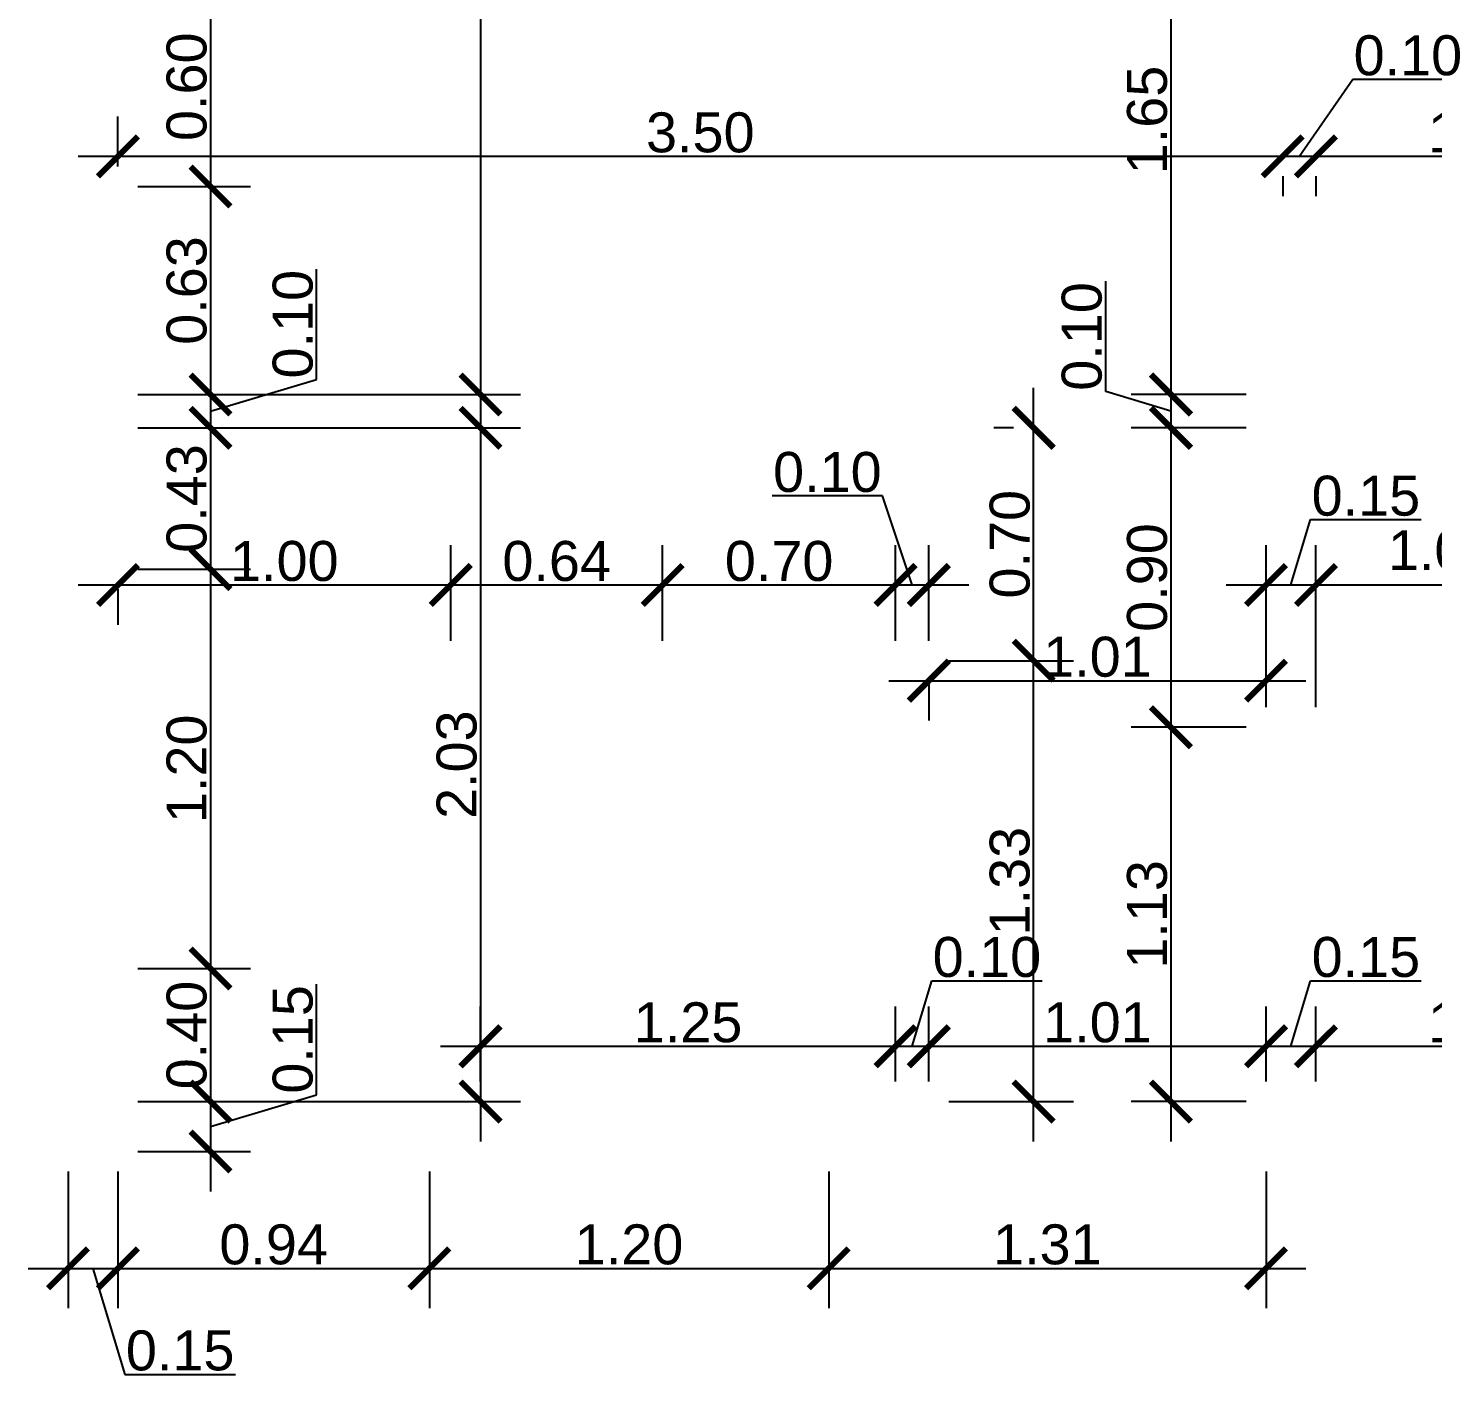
# Model space of a CAD drawing. Header units: inches. Extents: x 2 to 188, y -54 to 24.
# Drawn here: x 144.825 to 149.047, y -0.327 to 3.727 of the extents above; entities that cross this region are included whole.
import ezdxf

# ---------------------------------------------------------------- set-up
doc = ezdxf.new("R2010")
doc.units = ezdxf.units.IN
doc.header["$MEASUREMENT"] = 0
doc.header["$PDMODE"] = 34
doc.styles.get("Standard").update_dxf_attribs({"font": 'arial.ttf'})
doc.dimstyles.new('A100', dxfattribs={"dimscale": 0, "dimtxt": 0.12, "dimasz": 0.12, "dimexe": 0.12, "dimexo": 0.06, "dimgap": 0.01, "dimtad": 1, "dimzin": 0, "dimdsep": 46, "dimtxsty": 'Standard', "dimblk": 'ARCHTICK', "dimcen": 0.09, "dimdle": 0.12, "dimclrd": 1, "dimclre": 1, "dimclrt": 3, "dimadec": 0, "dimazin": 0, "dimtfac": 1, "dimtofl": 0, "dimtmove": 1, "dimatfit": 3, "dimfxl": 1, "dimtolj": 1, "dimtzin": 0, "dimarcsym": 0})

# ---------------------------------------------------------------- blocks, each defined once
blk = doc.blocks.new('_ArchTick')
at = {"color": 0, "linetype": 'ByBlock', "const_width": 0.15}
blk.add_lwpolyline([(-0.5, -0.5), (0.5, 0.5)], dxfattribs=at)
blk = doc.blocks.new('*D232')
at = {"color": 1, "lineweight": -2, "transparency": 16777216}
for p, q in [((145.3733, 3.9706), (145.3733, 3.1306)), ((145.1551, 3.8506), (145.4933, 3.8506)), ((145.1551, 3.2506), (145.4933, 3.2506))]:
    blk.add_line(p, q, dxfattribs=at)
at = {"layer": 'DEFPOINTS', "color": 0, "transparency": 16777216}
for p in [(145.0951, 3.8506), (145.0951, 3.2506), (145.3733, 3.2506)]:
    blk.add_point(p, dxfattribs=at)
at = {"color": 1, "lineweight": -2, "transparency": 16777216, "xscale": 0.12, "yscale": 0.12, "zscale": 0.12}
for p, rotation in [((145.3733, 3.8506), 90), ((145.3733, 3.2506), 270)]:
    blk.add_blockref('_ArchTick', p, dxfattribs=dict(at, rotation=rotation))
at = {"color": 3, "transparency": 16777216, "insert": (145.302, 3.5506), "char_height": 0.12, "attachment_point": 5, "rotation": 90}
blk.add_mtext('\\A1;0.60', dxfattribs=at)
blk = doc.blocks.new('*D233')
at = {"color": 1, "lineweight": -2, "transparency": 16777216}
for p, q in [((145.3733, 3.3706), (145.3733, 2.5056)), ((145.1551, 3.2506), (145.4933, 3.2506)), ((145.1551, 2.6256), (145.4933, 2.6256))]:
    blk.add_line(p, q, dxfattribs=at)
at = {"layer": 'DEFPOINTS', "color": 0, "transparency": 16777216}
for p in [(145.0951, 3.2506), (145.0951, 2.6256), (145.3733, 2.6256)]:
    blk.add_point(p, dxfattribs=at)
at = {"color": 1, "lineweight": -2, "transparency": 16777216, "xscale": 0.12, "yscale": 0.12, "zscale": 0.12}
for p, rotation in [((145.3733, 3.2506), 90), ((145.3733, 2.6256), 270)]:
    blk.add_blockref('_ArchTick', p, dxfattribs=dict(at, rotation=rotation))
at = {"color": 3, "transparency": 16777216, "insert": (145.302, 2.9381), "char_height": 0.12, "attachment_point": 5, "rotation": 90}
blk.add_mtext('\\A1;0.63', dxfattribs=at)
blk = doc.blocks.new('*D234')
at = {"color": 1, "lineweight": -2, "transparency": 16777216}
for p, q in [((145.6921, 2.6712), (145.6921, 3.0025)), ((145.3733, 2.7456), (145.3733, 2.4056)), ((145.3733, 2.5756), (145.6921, 2.6712)), ((145.1551, 2.6256), (145.4933, 2.6256)), ((145.1551, 2.5256), (145.4933, 2.5256))]:
    blk.add_line(p, q, dxfattribs=at)
at = {"layer": 'DEFPOINTS', "color": 0, "transparency": 16777216}
for p in [(145.0951, 2.6256), (145.0951, 2.5256), (145.3733, 2.5256)]:
    blk.add_point(p, dxfattribs=at)
at = {"color": 1, "lineweight": -2, "transparency": 16777216, "xscale": 0.12, "yscale": 0.12, "zscale": 0.12}
for p, rotation in [((145.3733, 2.6256), 90), ((145.3733, 2.5256), 270)]:
    blk.add_blockref('_ArchTick', p, dxfattribs=dict(at, rotation=rotation))
at = {"color": 3, "transparency": 16777216, "insert": (145.6209, 2.8369), "char_height": 0.12, "attachment_point": 5, "rotation": 90}
blk.add_mtext('\\A1;0.10', dxfattribs=at)
blk = doc.blocks.new('*D235')
at = {"color": 1, "lineweight": -2, "transparency": 16777216}
for p, q in [((145.3733, 2.6456), (145.3733, 1.9806)), ((145.1551, 2.5256), (145.4933, 2.5256)), ((145.1551, 2.1006), (145.4933, 2.1006))]:
    blk.add_line(p, q, dxfattribs=at)
at = {"layer": 'DEFPOINTS', "color": 0, "transparency": 16777216}
for p in [(145.0951, 2.5256), (145.0951, 2.1006), (145.3733, 2.1006)]:
    blk.add_point(p, dxfattribs=at)
at = {"color": 1, "lineweight": -2, "transparency": 16777216, "xscale": 0.12, "yscale": 0.12, "zscale": 0.12}
for p, rotation in [((145.3733, 2.5256), 90), ((145.3733, 2.1006), 270)]:
    blk.add_blockref('_ArchTick', p, dxfattribs=dict(at, rotation=rotation))
at = {"color": 3, "transparency": 16777216, "insert": (145.302, 2.3131), "char_height": 0.12, "attachment_point": 5, "rotation": 90}
blk.add_mtext('\\A1;0.43', dxfattribs=at)
blk = doc.blocks.new('*D236')
at = {"color": 1, "lineweight": -2, "transparency": 16777216}
for p, q in [((145.3733, 2.2206), (145.3733, 0.7806)), ((145.1551, 2.1006), (145.4933, 2.1006)), ((145.1551, 0.9006), (145.4933, 0.9006))]:
    blk.add_line(p, q, dxfattribs=at)
at = {"layer": 'DEFPOINTS', "color": 0, "transparency": 16777216}
for p in [(145.0951, 2.1006), (145.0951, 0.9006), (145.3733, 0.9006)]:
    blk.add_point(p, dxfattribs=at)
at = {"color": 1, "lineweight": -2, "transparency": 16777216, "xscale": 0.12, "yscale": 0.12, "zscale": 0.12}
for p, rotation in [((145.3733, 2.1006), 90), ((145.3733, 0.9006), 270)]:
    blk.add_blockref('_ArchTick', p, dxfattribs=dict(at, rotation=rotation))
at = {"color": 3, "transparency": 16777216, "insert": (145.302, 1.5006), "char_height": 0.12, "attachment_point": 5, "rotation": 90}
blk.add_mtext('\\A1;1.20', dxfattribs=at)
blk = doc.blocks.new('*D237')
at = {"color": 1, "lineweight": -2, "transparency": 16777216}
for p, q in [((145.3733, 1.0206), (145.3733, 0.3806)), ((145.1551, 0.9006), (145.4933, 0.9006)), ((145.1551, 0.5006), (145.4933, 0.5006))]:
    blk.add_line(p, q, dxfattribs=at)
at = {"layer": 'DEFPOINTS', "color": 0, "transparency": 16777216}
for p in [(145.0951, 0.9006), (145.0951, 0.5006), (145.3733, 0.5006)]:
    blk.add_point(p, dxfattribs=at)
at = {"color": 1, "lineweight": -2, "transparency": 16777216, "xscale": 0.12, "yscale": 0.12, "zscale": 0.12}
for p, rotation in [((145.3733, 0.9006), 90), ((145.3733, 0.5006), 270)]:
    blk.add_blockref('_ArchTick', p, dxfattribs=dict(at, rotation=rotation))
at = {"color": 3, "transparency": 16777216, "insert": (145.302, 0.7006), "char_height": 0.12, "attachment_point": 5, "rotation": 90}
blk.add_mtext('\\A1;0.40', dxfattribs=at)
blk = doc.blocks.new('*D238')
at = {"color": 1, "lineweight": -2, "transparency": 16777216}
for p, q in [((145.6921, 0.5212), (145.6921, 0.8538)), ((145.3733, 0.6206), (145.3733, 0.2306)), ((145.3733, 0.4256), (145.6921, 0.5212)), ((145.1551, 0.5006), (145.4933, 0.5006)), ((145.1551, 0.3506), (145.4933, 0.3506))]:
    blk.add_line(p, q, dxfattribs=at)
at = {"layer": 'DEFPOINTS', "color": 0, "transparency": 16777216}
for p in [(145.0951, 0.5006), (145.0951, 0.3506), (145.3733, 0.3506)]:
    blk.add_point(p, dxfattribs=at)
at = {"color": 1, "lineweight": -2, "transparency": 16777216, "xscale": 0.12, "yscale": 0.12, "zscale": 0.12}
for p, rotation in [((145.3733, 0.5006), 90), ((145.3733, 0.3506), 270)]:
    blk.add_blockref('_ArchTick', p, dxfattribs=dict(at, rotation=rotation))
at = {"color": 3, "transparency": 16777216, "insert": (145.6209, 0.6875), "char_height": 0.12, "attachment_point": 5, "rotation": 90}
blk.add_mtext('\\A1;0.15', dxfattribs=at)
blk = doc.blocks.new('*D243')
at = {"color": 1, "lineweight": -2, "transparency": 16777216}
for p, q in [((146.1847, 5.3956), (146.1847, 2.5056)), ((145.1551, 5.2756), (146.3047, 5.2756)), ((145.1551, 2.6256), (146.3047, 2.6256))]:
    blk.add_line(p, q, dxfattribs=at)
at = {"layer": 'DEFPOINTS', "color": 0, "transparency": 16777216}
for p in [(145.0951, 5.2756), (145.0951, 2.6256), (146.1847, 2.6256)]:
    blk.add_point(p, dxfattribs=at)
at = {"color": 1, "lineweight": -2, "transparency": 16777216, "xscale": 0.12, "yscale": 0.12, "zscale": 0.12}
for p, rotation in [((146.1847, 5.2756), 90), ((146.1847, 2.6256), 270)]:
    blk.add_blockref('_ArchTick', p, dxfattribs=dict(at, rotation=rotation))
at = {"color": 3, "transparency": 16777216, "insert": (146.1134, 3.9506), "char_height": 0.12, "attachment_point": 5, "rotation": 90}
blk.add_mtext('\\A1;2.65', dxfattribs=at)
blk = doc.blocks.new('*D245')
at = {"color": 1, "lineweight": -2, "transparency": 16777216}
for p, q in [((146.1847, 2.6456), (146.1847, 0.3806)), ((145.1551, 2.5256), (146.3047, 2.5256)), ((145.1551, 0.5006), (146.3047, 0.5006))]:
    blk.add_line(p, q, dxfattribs=at)
at = {"layer": 'DEFPOINTS', "color": 0, "transparency": 16777216}
for p in [(145.0951, 2.5256), (145.0951, 0.5006), (146.1847, 0.5006)]:
    blk.add_point(p, dxfattribs=at)
at = {"color": 1, "lineweight": -2, "transparency": 16777216, "xscale": 0.12, "yscale": 0.12, "zscale": 0.12}
for p, rotation in [((146.1847, 2.5256), 90), ((146.1847, 0.5006), 270)]:
    blk.add_blockref('_ArchTick', p, dxfattribs=dict(at, rotation=rotation))
at = {"color": 3, "transparency": 16777216, "insert": (146.1134, 1.5131), "char_height": 0.12, "attachment_point": 5, "rotation": 90}
blk.add_mtext('\\A1;2.03', dxfattribs=at)
blk = doc.blocks.new('*D255')
at = {"color": 1, "lineweight": -2, "transparency": 16777216}
for p, q in [((148.2594, 4.3956), (148.2594, 2.5056)), ((148.5351, 4.2756), (148.1394, 4.2756)), ((148.4851, 2.6256), (148.1394, 2.6256))]:
    blk.add_line(p, q, dxfattribs=at)
at = {"layer": 'DEFPOINTS', "color": 0, "transparency": 16777216}
for p in [(148.5951, 4.2756), (148.2594, 2.6256), (148.5451, 2.6256)]:
    blk.add_point(p, dxfattribs=at)
at = {"color": 1, "lineweight": -2, "transparency": 16777216, "xscale": 0.12, "yscale": 0.12, "zscale": 0.12}
for p, rotation in [((148.2594, 4.2756), 90), ((148.2594, 2.6256), 270)]:
    blk.add_blockref('_ArchTick', p, dxfattribs=dict(at, rotation=rotation))
at = {"color": 3, "transparency": 16777216, "insert": (148.1882, 3.4506), "char_height": 0.12, "attachment_point": 5, "rotation": 90}
blk.add_mtext('\\A1;1.65', dxfattribs=at)
blk = doc.blocks.new('*D256')
at = {"color": 1, "lineweight": -2, "transparency": 16777216}
for p, q in [((148.0632, 2.6345), (148.0632, 2.9658)), ((148.2594, 2.7456), (148.2594, 2.4056)), ((148.2594, 2.5756), (148.0632, 2.6345)), ((148.4851, 2.6256), (148.1394, 2.6256)), ((148.4851, 2.5256), (148.1394, 2.5256))]:
    blk.add_line(p, q, dxfattribs=at)
at = {"layer": 'DEFPOINTS', "color": 0, "transparency": 16777216}
for p in [(148.5451, 2.6256), (148.2594, 2.5256), (148.5451, 2.5256)]:
    blk.add_point(p, dxfattribs=at)
at = {"color": 1, "lineweight": -2, "transparency": 16777216, "xscale": 0.12, "yscale": 0.12, "zscale": 0.12}
for p, rotation in [((148.2594, 2.6256), 90), ((148.2594, 2.5256), 270)]:
    blk.add_blockref('_ArchTick', p, dxfattribs=dict(at, rotation=rotation))
at = {"color": 3, "transparency": 16777216, "insert": (147.9919, 2.8001), "char_height": 0.12, "attachment_point": 5, "rotation": 90}
blk.add_mtext('\\A1;0.10', dxfattribs=at)
blk = doc.blocks.new('*D257')
at = {"color": 1, "lineweight": -2, "transparency": 16777216}
for p, q in [((148.2594, 2.6456), (148.2594, 1.5056)), ((148.4851, 2.5256), (148.1394, 2.5256)), ((148.4851, 1.6256), (148.1394, 1.6256))]:
    blk.add_line(p, q, dxfattribs=at)
at = {"layer": 'DEFPOINTS', "color": 0, "transparency": 16777216}
for p in [(148.5451, 2.5256), (148.2594, 1.6256), (148.5451, 1.6256)]:
    blk.add_point(p, dxfattribs=at)
at = {"color": 1, "lineweight": -2, "transparency": 16777216, "xscale": 0.12, "yscale": 0.12, "zscale": 0.12}
for p, rotation in [((148.2594, 2.5256), 90), ((148.2594, 1.6256), 270)]:
    blk.add_blockref('_ArchTick', p, dxfattribs=dict(at, rotation=rotation))
at = {"color": 3, "transparency": 16777216, "insert": (148.1882, 2.0756), "char_height": 0.12, "attachment_point": 5, "rotation": 90}
blk.add_mtext('\\A1;0.90', dxfattribs=at)
blk = doc.blocks.new('*D258')
at = {"color": 1, "lineweight": -2, "transparency": 16777216}
for p, q in [((148.2594, 1.7456), (148.2594, 0.3806)), ((148.4851, 1.6256), (148.1394, 1.6256)), ((148.4851, 0.5006), (148.1394, 0.5006))]:
    blk.add_line(p, q, dxfattribs=at)
at = {"layer": 'DEFPOINTS', "color": 0, "transparency": 16777216}
for p in [(148.5451, 1.6256), (148.2594, 0.5006), (148.5451, 0.5006)]:
    blk.add_point(p, dxfattribs=at)
at = {"color": 1, "lineweight": -2, "transparency": 16777216, "xscale": 0.12, "yscale": 0.12, "zscale": 0.12}
for p, rotation in [((148.2594, 1.6256), 90), ((148.2594, 0.5006), 270)]:
    blk.add_blockref('_ArchTick', p, dxfattribs=dict(at, rotation=rotation))
at = {"color": 3, "transparency": 16777216, "insert": (148.1881, 1.0631), "char_height": 0.12, "attachment_point": 5, "rotation": 90}
blk.add_mtext('\\A1;1.13', dxfattribs=at)
blk = doc.blocks.new('*D259')
at = {"color": 1, "lineweight": -2, "transparency": 16777216}
for p, q in [((147.8467, 0.3806), (147.8467, 1.9456)), ((147.5919, 1.8256), (147.9667, 1.8256)), ((147.5919, 0.5006), (147.9667, 0.5006))]:
    blk.add_line(p, q, dxfattribs=at)
at = {"layer": 'DEFPOINTS', "color": 0, "transparency": 16777216}
for p in [(147.5319, 1.8256), (147.8467, 1.8256), (147.5319, 0.5006)]:
    blk.add_point(p, dxfattribs=at)
at = {"color": 1, "lineweight": -2, "transparency": 16777216, "xscale": 0.12, "yscale": 0.12, "zscale": 0.12}
for p, rotation in [((147.8467, 1.8256), 90), ((147.8467, 0.5006), 270)]:
    blk.add_blockref('_ArchTick', p, dxfattribs=dict(at, rotation=rotation))
at = {"color": 3, "transparency": 16777216, "insert": (147.7754, 1.1631), "char_height": 0.12, "attachment_point": 5, "rotation": 90}
blk.add_mtext('\\A1;1.33', dxfattribs=at)
blk = doc.blocks.new('*D261')
at = {"color": 1, "lineweight": -2, "transparency": 16777216}
for p, q in [((147.8467, 1.7056), (147.8467, 2.6456)), ((147.7867, 2.5256), (147.7267, 2.5256)), ((147.5919, 1.8256), (147.9667, 1.8256))]:
    blk.add_line(p, q, dxfattribs=at)
at = {"layer": 'DEFPOINTS', "color": 0, "transparency": 16777216}
for p in [(147.8467, 2.5256), (147.8467, 2.5256), (147.5319, 1.8256)]:
    blk.add_point(p, dxfattribs=at)
at = {"color": 1, "lineweight": -2, "transparency": 16777216, "xscale": 0.12, "yscale": 0.12, "zscale": 0.12}
for p, rotation in [((147.8467, 2.5256), 90), ((147.8467, 1.8256), 270)]:
    blk.add_blockref('_ArchTick', p, dxfattribs=dict(at, rotation=rotation))
at = {"color": 3, "transparency": 16777216, "insert": (147.7755, 2.1756), "char_height": 0.12, "attachment_point": 5, "rotation": 90}
blk.add_mtext('\\A1;0.70', dxfattribs=at)
blk = doc.blocks.new('*D378')
at = {"color": 1, "lineweight": -2, "transparency": 16777216}
for p, q in [((149.6951, 2.7106), (149.6951, 3.4613)), ((149.8151, 3.3413), (148.5751, 3.3413)), ((148.6951, 3.2813), (148.6951, 3.2213))]:
    blk.add_line(p, q, dxfattribs=at)
at = {"layer": 'DEFPOINTS', "color": 0, "transparency": 16777216}
for p in [(148.6951, 3.3413), (148.6951, 3.3413), (149.6951, 2.6506)]:
    blk.add_point(p, dxfattribs=at)
at = {"color": 1, "lineweight": -2, "transparency": 16777216, "xscale": 0.12, "yscale": 0.12, "zscale": 0.12, "rotation": 180}
blk.add_blockref('_ArchTick', (148.6951, 3.3413), dxfattribs=at)
at = {"color": 1, "lineweight": -2, "transparency": 16777216, "xscale": 0.12, "yscale": 0.12, "zscale": 0.12}
blk.add_blockref('_ArchTick', (149.6951, 3.3413), dxfattribs=at)
at = {"color": 3, "transparency": 16777216, "insert": (149.1951, 3.4126), "char_height": 0.12, "attachment_point": 5}
blk.add_mtext('\\A1;1.00', dxfattribs=at)
blk = doc.blocks.new('*D379')
at = {"color": 1, "lineweight": -2, "transparency": 16777216}
for p, q in [((148.6451, 3.3413), (148.8058, 3.573)), ((148.8058, 3.573), (149.137, 3.573)), ((148.8151, 3.3413), (148.4751, 3.3413)), ((148.5951, 3.2813), (148.5951, 3.2213)), ((148.6951, 3.2813), (148.6951, 3.2213))]:
    blk.add_line(p, q, dxfattribs=at)
at = {"layer": 'DEFPOINTS', "color": 0, "transparency": 16777216}
for p in [(148.5951, 3.3413), (148.5951, 3.3413), (148.6951, 3.3413)]:
    blk.add_point(p, dxfattribs=at)
at = {"color": 1, "lineweight": -2, "transparency": 16777216, "xscale": 0.12, "yscale": 0.12, "zscale": 0.12, "rotation": 180}
blk.add_blockref('_ArchTick', (148.5951, 3.3413), dxfattribs=at)
at = {"color": 1, "lineweight": -2, "transparency": 16777216, "xscale": 0.12, "yscale": 0.12, "zscale": 0.12}
blk.add_blockref('_ArchTick', (148.6951, 3.3413), dxfattribs=at)
at = {"color": 3, "transparency": 16777216, "insert": (148.9714, 3.6443), "char_height": 0.12, "attachment_point": 5}
blk.add_mtext('\\A1;0.10', dxfattribs=at)
blk = doc.blocks.new('*D380')
at = {"color": 1, "lineweight": -2, "transparency": 16777216}
for p, q in [((145.0951, 3.3106), (145.0951, 3.4613)), ((148.7151, 3.3413), (144.9751, 3.3413)), ((148.5951, 3.2813), (148.5951, 3.2213))]:
    blk.add_line(p, q, dxfattribs=at)
at = {"layer": 'DEFPOINTS', "color": 0, "transparency": 16777216}
for p in [(145.0951, 3.3413), (148.5951, 3.3413), (145.0951, 3.2506)]:
    blk.add_point(p, dxfattribs=at)
at = {"color": 1, "lineweight": -2, "transparency": 16777216, "xscale": 0.12, "yscale": 0.12, "zscale": 0.12, "rotation": 180}
blk.add_blockref('_ArchTick', (145.0951, 3.3413), dxfattribs=at)
at = {"color": 1, "lineweight": -2, "transparency": 16777216, "xscale": 0.12, "yscale": 0.12, "zscale": 0.12}
blk.add_blockref('_ArchTick', (148.5951, 3.3413), dxfattribs=at)
at = {"color": 3, "transparency": 16777216, "insert": (146.8451, 3.4126), "char_height": 0.12, "attachment_point": 5}
blk.add_mtext('\\A1;3.50', dxfattribs=at)
blk = doc.blocks.new('*D381')
at = {"color": 1, "lineweight": -2, "transparency": 16777216}
for p, q in [((146.0951, 1.8856), (146.0951, 2.1732)), ((144.9751, 2.0532), (146.2151, 2.0532)), ((145.0951, 2.0406), (145.0951, 1.9332))]:
    blk.add_line(p, q, dxfattribs=at)
at = {"layer": 'DEFPOINTS', "color": 0, "transparency": 16777216}
for p in [(145.0951, 2.1006), (146.0951, 2.0532), (146.0951, 1.8256)]:
    blk.add_point(p, dxfattribs=at)
at = {"color": 1, "lineweight": -2, "transparency": 16777216, "xscale": 0.12, "yscale": 0.12, "zscale": 0.12, "rotation": 180}
blk.add_blockref('_ArchTick', (145.0951, 2.0532), dxfattribs=at)
at = {"color": 1, "lineweight": -2, "transparency": 16777216, "xscale": 0.12, "yscale": 0.12, "zscale": 0.12}
blk.add_blockref('_ArchTick', (146.0951, 2.0532), dxfattribs=at)
at = {"color": 3, "transparency": 16777216, "insert": (145.5951, 2.1245), "char_height": 0.12, "attachment_point": 5}
blk.add_mtext('\\A1;1.00', dxfattribs=at)
blk = doc.blocks.new('*D382')
at = {"color": 1, "lineweight": -2, "transparency": 16777216}
for p, q in [((146.0951, 1.8856), (146.0951, 2.1732)), ((146.7319, 1.8856), (146.7319, 2.1732)), ((145.9751, 2.0532), (146.8519, 2.0532))]:
    blk.add_line(p, q, dxfattribs=at)
at = {"layer": 'DEFPOINTS', "color": 0, "transparency": 16777216}
for p in [(146.7319, 2.0532), (146.0951, 1.8256), (146.7319, 1.8256)]:
    blk.add_point(p, dxfattribs=at)
at = {"color": 1, "lineweight": -2, "transparency": 16777216, "xscale": 0.12, "yscale": 0.12, "zscale": 0.12, "rotation": 180}
blk.add_blockref('_ArchTick', (146.0951, 2.0532), dxfattribs=at)
at = {"color": 1, "lineweight": -2, "transparency": 16777216, "xscale": 0.12, "yscale": 0.12, "zscale": 0.12}
blk.add_blockref('_ArchTick', (146.7319, 2.0532), dxfattribs=at)
at = {"color": 3, "transparency": 16777216, "insert": (146.4135, 2.1245), "char_height": 0.12, "attachment_point": 5}
blk.add_mtext('\\A1;0.64', dxfattribs=at)
blk = doc.blocks.new('*D383')
at = {"color": 1, "lineweight": -2, "transparency": 16777216}
for p, q in [((146.7319, 1.8856), (146.7319, 2.1732)), ((147.4319, 1.8856), (147.4319, 2.1732)), ((146.6119, 2.0532), (147.5519, 2.0532))]:
    blk.add_line(p, q, dxfattribs=at)
at = {"layer": 'DEFPOINTS', "color": 0, "transparency": 16777216}
for p in [(147.4319, 2.0532), (146.7319, 1.8256), (147.4319, 1.8256)]:
    blk.add_point(p, dxfattribs=at)
at = {"color": 1, "lineweight": -2, "transparency": 16777216, "xscale": 0.12, "yscale": 0.12, "zscale": 0.12, "rotation": 180}
blk.add_blockref('_ArchTick', (146.7319, 2.0532), dxfattribs=at)
at = {"color": 1, "lineweight": -2, "transparency": 16777216, "xscale": 0.12, "yscale": 0.12, "zscale": 0.12}
blk.add_blockref('_ArchTick', (147.4319, 2.0532), dxfattribs=at)
at = {"color": 3, "transparency": 16777216, "insert": (147.0819, 2.1245), "char_height": 0.12, "attachment_point": 5}
blk.add_mtext('\\A1;0.70', dxfattribs=at)
blk = doc.blocks.new('*D384')
at = {"color": 1, "lineweight": -2, "transparency": 16777216}
for p, q in [((147.3926, 2.3207), (147.0613, 2.3207)), ((147.4819, 2.0532), (147.3926, 2.3207)), ((147.4319, 1.8856), (147.4319, 2.1732)), ((147.5319, 1.8856), (147.5319, 2.1732)), ((147.3119, 2.0532), (147.6519, 2.0532))]:
    blk.add_line(p, q, dxfattribs=at)
at = {"layer": 'DEFPOINTS', "color": 0, "transparency": 16777216}
for p in [(147.5319, 2.0532), (147.4319, 1.8256), (147.5319, 1.8256)]:
    blk.add_point(p, dxfattribs=at)
at = {"color": 1, "lineweight": -2, "transparency": 16777216, "xscale": 0.12, "yscale": 0.12, "zscale": 0.12, "rotation": 180}
blk.add_blockref('_ArchTick', (147.4319, 2.0532), dxfattribs=at)
at = {"color": 1, "lineweight": -2, "transparency": 16777216, "xscale": 0.12, "yscale": 0.12, "zscale": 0.12}
blk.add_blockref('_ArchTick', (147.5319, 2.0532), dxfattribs=at)
at = {"color": 3, "transparency": 16777216, "insert": (147.2269, 2.392), "char_height": 0.12, "attachment_point": 5}
blk.add_mtext('\\A1;0.10', dxfattribs=at)
blk = doc.blocks.new('*D385')
at = {"color": 1, "lineweight": -2, "transparency": 16777216}
for p, q in [((148.5451, 1.6856), (148.5451, 1.8855)), ((147.4119, 1.7655), (148.6651, 1.7655)), ((147.5319, 1.7656), (147.5319, 1.6455))]:
    blk.add_line(p, q, dxfattribs=at)
at = {"layer": 'DEFPOINTS', "color": 0, "transparency": 16777216}
for p in [(147.5319, 1.8256), (148.5451, 1.7655), (148.5451, 1.6256)]:
    blk.add_point(p, dxfattribs=at)
at = {"color": 1, "lineweight": -2, "transparency": 16777216, "xscale": 0.12, "yscale": 0.12, "zscale": 0.12, "rotation": 180}
blk.add_blockref('_ArchTick', (147.5319, 1.7655), dxfattribs=at)
at = {"color": 1, "lineweight": -2, "transparency": 16777216, "xscale": 0.12, "yscale": 0.12, "zscale": 0.12}
blk.add_blockref('_ArchTick', (148.5451, 1.7655), dxfattribs=at)
at = {"color": 3, "transparency": 16777216, "insert": (148.0385, 1.8368), "char_height": 0.12, "attachment_point": 5}
blk.add_mtext('\\A1;1.01', dxfattribs=at)
blk = doc.blocks.new('*D386')
at = {"color": 1, "lineweight": -2, "transparency": 16777216}
for p, q in [((148.6201, 2.0532), (148.679, 2.2495)), ((148.679, 2.2495), (149.0116, 2.2495)), ((148.5451, 1.6856), (148.5451, 2.1732)), ((148.6951, 1.6856), (148.6951, 2.1732)), ((148.4251, 2.0532), (148.8151, 2.0532))]:
    blk.add_line(p, q, dxfattribs=at)
at = {"layer": 'DEFPOINTS', "color": 0, "transparency": 16777216}
for p in [(148.6951, 2.0532), (148.5451, 1.6256), (148.6951, 1.6256)]:
    blk.add_point(p, dxfattribs=at)
at = {"color": 1, "lineweight": -2, "transparency": 16777216, "xscale": 0.12, "yscale": 0.12, "zscale": 0.12, "rotation": 180}
blk.add_blockref('_ArchTick', (148.5451, 2.0532), dxfattribs=at)
at = {"color": 1, "lineweight": -2, "transparency": 16777216, "xscale": 0.12, "yscale": 0.12, "zscale": 0.12}
blk.add_blockref('_ArchTick', (148.6951, 2.0532), dxfattribs=at)
at = {"color": 3, "transparency": 16777216, "insert": (148.8453, 2.3207), "char_height": 0.12, "attachment_point": 5}
blk.add_mtext('\\A1;0.15', dxfattribs=at)
blk = doc.blocks.new('*D387')
at = {"color": 1, "lineweight": -2, "transparency": 16777216}
for p, q in [((148.6951, 1.6856), (148.6951, 2.1732)), ((149.6951, 2.1132), (149.6951, 2.1732)), ((148.5751, 2.0532), (149.8151, 2.0532))]:
    blk.add_line(p, q, dxfattribs=at)
at = {"layer": 'DEFPOINTS', "color": 0, "transparency": 16777216}
for p in [(149.6951, 2.0532), (149.6951, 2.0532), (148.6951, 1.6256)]:
    blk.add_point(p, dxfattribs=at)
at = {"color": 1, "lineweight": -2, "transparency": 16777216, "xscale": 0.12, "yscale": 0.12, "zscale": 0.12, "rotation": 180}
blk.add_blockref('_ArchTick', (148.6951, 2.0532), dxfattribs=at)
at = {"color": 1, "lineweight": -2, "transparency": 16777216, "xscale": 0.12, "yscale": 0.12, "zscale": 0.12}
blk.add_blockref('_ArchTick', (149.6951, 2.0532), dxfattribs=at)
at = {"color": 3, "transparency": 16777216, "insert": (149.0745, 2.157), "char_height": 0.12, "attachment_point": 5}
blk.add_mtext('\\A1;1.00', dxfattribs=at)
blk = doc.blocks.new('*D395')
at = {"color": 1, "lineweight": -2, "transparency": 16777216}
for p, q in [((146.1847, 0.5606), (146.1847, 0.7868)), ((147.4319, 0.5606), (147.4319, 0.7868)), ((146.0647, 0.6668), (147.5519, 0.6668))]:
    blk.add_line(p, q, dxfattribs=at)
at = {"layer": 'DEFPOINTS', "color": 0, "transparency": 16777216}
for p in [(147.4319, 0.6668), (146.1847, 0.5006), (147.4319, 0.5006)]:
    blk.add_point(p, dxfattribs=at)
at = {"color": 1, "lineweight": -2, "transparency": 16777216, "xscale": 0.12, "yscale": 0.12, "zscale": 0.12, "rotation": 180}
blk.add_blockref('_ArchTick', (146.1847, 0.6668), dxfattribs=at)
at = {"color": 1, "lineweight": -2, "transparency": 16777216, "xscale": 0.12, "yscale": 0.12, "zscale": 0.12}
blk.add_blockref('_ArchTick', (147.4319, 0.6668), dxfattribs=at)
at = {"color": 3, "transparency": 16777216, "insert": (146.8083, 0.7381), "char_height": 0.12, "attachment_point": 5}
blk.add_mtext('\\A1;1.25', dxfattribs=at)
blk = doc.blocks.new('*D396')
at = {"color": 1, "lineweight": -2, "transparency": 16777216}
for p, q in [((147.4819, 0.6668), (147.5408, 0.8631)), ((147.5408, 0.8631), (147.872, 0.8631)), ((147.4319, 0.5606), (147.4319, 0.7868)), ((147.5319, 0.5606), (147.5319, 0.7868)), ((147.3119, 0.6668), (147.6519, 0.6668))]:
    blk.add_line(p, q, dxfattribs=at)
at = {"layer": 'DEFPOINTS', "color": 0, "transparency": 16777216}
for p in [(147.5319, 0.6668), (147.4319, 0.5006), (147.5319, 0.5006)]:
    blk.add_point(p, dxfattribs=at)
at = {"color": 1, "lineweight": -2, "transparency": 16777216, "xscale": 0.12, "yscale": 0.12, "zscale": 0.12, "rotation": 180}
blk.add_blockref('_ArchTick', (147.4319, 0.6668), dxfattribs=at)
at = {"color": 1, "lineweight": -2, "transparency": 16777216, "xscale": 0.12, "yscale": 0.12, "zscale": 0.12}
blk.add_blockref('_ArchTick', (147.5319, 0.6668), dxfattribs=at)
at = {"color": 3, "transparency": 16777216, "insert": (147.7064, 0.9344), "char_height": 0.12, "attachment_point": 5}
blk.add_mtext('\\A1;0.10', dxfattribs=at)
blk = doc.blocks.new('*D397')
at = {"color": 1, "lineweight": -2, "transparency": 16777216}
for p, q in [((147.5319, 0.5606), (147.5319, 0.7868)), ((148.5451, 0.5606), (148.5451, 0.7868)), ((147.4119, 0.6668), (148.6651, 0.6668))]:
    blk.add_line(p, q, dxfattribs=at)
at = {"layer": 'DEFPOINTS', "color": 0, "transparency": 16777216}
for p in [(148.5451, 0.6668), (147.5319, 0.5006), (148.5451, 0.5006)]:
    blk.add_point(p, dxfattribs=at)
at = {"color": 1, "lineweight": -2, "transparency": 16777216, "xscale": 0.12, "yscale": 0.12, "zscale": 0.12, "rotation": 180}
blk.add_blockref('_ArchTick', (147.5319, 0.6668), dxfattribs=at)
at = {"color": 1, "lineweight": -2, "transparency": 16777216, "xscale": 0.12, "yscale": 0.12, "zscale": 0.12}
blk.add_blockref('_ArchTick', (148.5451, 0.6668), dxfattribs=at)
at = {"color": 3, "transparency": 16777216, "insert": (148.0385, 0.7381), "char_height": 0.12, "attachment_point": 5}
blk.add_mtext('\\A1;1.01', dxfattribs=at)
blk = doc.blocks.new('*D398')
at = {"color": 1, "lineweight": -2, "transparency": 16777216}
for p, q in [((148.6201, 0.6668), (148.679, 0.8631)), ((148.679, 0.8631), (149.0116, 0.8631)), ((148.5451, 0.5606), (148.5451, 0.7868)), ((148.6951, 0.5606), (148.6951, 0.7868)), ((148.4251, 0.6668), (148.8151, 0.6668))]:
    blk.add_line(p, q, dxfattribs=at)
at = {"layer": 'DEFPOINTS', "color": 0, "transparency": 16777216}
for p in [(148.6951, 0.6668), (148.5451, 0.5006), (148.6951, 0.5006)]:
    blk.add_point(p, dxfattribs=at)
at = {"color": 1, "lineweight": -2, "transparency": 16777216, "xscale": 0.12, "yscale": 0.12, "zscale": 0.12, "rotation": 180}
blk.add_blockref('_ArchTick', (148.5451, 0.6668), dxfattribs=at)
at = {"color": 1, "lineweight": -2, "transparency": 16777216, "xscale": 0.12, "yscale": 0.12, "zscale": 0.12}
blk.add_blockref('_ArchTick', (148.6951, 0.6668), dxfattribs=at)
at = {"color": 3, "transparency": 16777216, "insert": (148.8453, 0.9344), "char_height": 0.12, "attachment_point": 5}
blk.add_mtext('\\A1;0.15', dxfattribs=at)
blk = doc.blocks.new('*D399')
at = {"color": 1, "lineweight": -2, "transparency": 16777216}
for p, q in [((149.6951, 1.4156), (149.6951, 0.5468)), ((148.6951, 0.5606), (148.6951, 0.7868)), ((148.5751, 0.6668), (149.8151, 0.6668))]:
    blk.add_line(p, q, dxfattribs=at)
at = {"layer": 'DEFPOINTS', "color": 0, "transparency": 16777216}
for p in [(149.6951, 1.4756), (149.6951, 0.6668), (148.6951, 0.5006)]:
    blk.add_point(p, dxfattribs=at)
at = {"color": 1, "lineweight": -2, "transparency": 16777216, "xscale": 0.12, "yscale": 0.12, "zscale": 0.12, "rotation": 180}
blk.add_blockref('_ArchTick', (148.6951, 0.6668), dxfattribs=at)
at = {"color": 1, "lineweight": -2, "transparency": 16777216, "xscale": 0.12, "yscale": 0.12, "zscale": 0.12}
blk.add_blockref('_ArchTick', (149.6951, 0.6668), dxfattribs=at)
at = {"color": 3, "transparency": 16777216, "insert": (149.1951, 0.7381), "char_height": 0.12, "attachment_point": 5}
blk.add_mtext('\\A1;1.00', dxfattribs=at)
blk = doc.blocks.new('*D402')
at = {"color": 1, "lineweight": -2, "transparency": 16777216}
for p, q in [((144.9451, 0.2906), (144.9451, -0.1206)), ((145.0951, 0.2906), (145.0951, -0.1206)), ((144.8251, -0.0006), (145.2151, -0.0006)), ((145.0201, -0.0006), (145.1158, -0.3194)), ((145.1158, -0.3194), (145.4484, -0.3194))]:
    blk.add_line(p, q, dxfattribs=at)
at = {"layer": 'DEFPOINTS', "color": 0, "transparency": 16777216}
for p in [(144.9451, 0.3506), (145.0951, 0.3506), (145.0951, -0.0006)]:
    blk.add_point(p, dxfattribs=at)
at = {"color": 1, "lineweight": -2, "transparency": 16777216, "xscale": 0.12, "yscale": 0.12, "zscale": 0.12, "rotation": 180}
blk.add_blockref('_ArchTick', (144.9451, -0.0006), dxfattribs=at)
at = {"color": 1, "lineweight": -2, "transparency": 16777216, "xscale": 0.12, "yscale": 0.12, "zscale": 0.12}
blk.add_blockref('_ArchTick', (145.0951, -0.0006), dxfattribs=at)
at = {"color": 3, "transparency": 16777216, "insert": (145.2821, -0.2481), "char_height": 0.12, "attachment_point": 5}
blk.add_mtext('\\A1;0.15', dxfattribs=at)
blk = doc.blocks.new('*D403')
at = {"color": 1, "lineweight": -2, "transparency": 16777216}
for p, q in [((145.0951, 0.2906), (145.0951, -0.1206)), ((146.0309, 0.2906), (146.0309, -0.1206)), ((144.9751, -0.0006), (146.1509, -0.0006))]:
    blk.add_line(p, q, dxfattribs=at)
at = {"layer": 'DEFPOINTS', "color": 0, "transparency": 16777216}
for p in [(145.0951, 0.3506), (146.0309, 0.3506), (146.0309, -0.0006)]:
    blk.add_point(p, dxfattribs=at)
at = {"color": 1, "lineweight": -2, "transparency": 16777216, "xscale": 0.12, "yscale": 0.12, "zscale": 0.12, "rotation": 180}
blk.add_blockref('_ArchTick', (145.0951, -0.0006), dxfattribs=at)
at = {"color": 1, "lineweight": -2, "transparency": 16777216, "xscale": 0.12, "yscale": 0.12, "zscale": 0.12}
blk.add_blockref('_ArchTick', (146.0309, -0.0006), dxfattribs=at)
at = {"color": 3, "transparency": 16777216, "insert": (145.563, 0.0707), "char_height": 0.12, "attachment_point": 5}
blk.add_mtext('\\A1;0.94', dxfattribs=at)
blk = doc.blocks.new('*D404')
at = {"color": 1, "lineweight": -2, "transparency": 16777216}
for p, q in [((146.0309, 0.2906), (146.0309, -0.1206)), ((147.2309, 0.2906), (147.2309, -0.1206)), ((145.9109, -0.0006), (147.3509, -0.0006))]:
    blk.add_line(p, q, dxfattribs=at)
at = {"layer": 'DEFPOINTS', "color": 0, "transparency": 16777216}
for p in [(146.0309, 0.3506), (147.2309, 0.3506), (147.2309, -0.0006)]:
    blk.add_point(p, dxfattribs=at)
at = {"color": 1, "lineweight": -2, "transparency": 16777216, "xscale": 0.12, "yscale": 0.12, "zscale": 0.12, "rotation": 180}
blk.add_blockref('_ArchTick', (146.0309, -0.0006), dxfattribs=at)
at = {"color": 1, "lineweight": -2, "transparency": 16777216, "xscale": 0.12, "yscale": 0.12, "zscale": 0.12}
blk.add_blockref('_ArchTick', (147.2309, -0.0006), dxfattribs=at)
at = {"color": 3, "transparency": 16777216, "insert": (146.6309, 0.0707), "char_height": 0.12, "attachment_point": 5}
blk.add_mtext('\\A1;1.20', dxfattribs=at)
blk = doc.blocks.new('*D405')
at = {"color": 1, "lineweight": -2, "transparency": 16777216}
for p, q in [((147.2309, 0.2906), (147.2309, -0.1206)), ((148.5451, 0.2906), (148.5451, -0.1206)), ((147.1109, -0.0006), (148.6651, -0.0006))]:
    blk.add_line(p, q, dxfattribs=at)
at = {"layer": 'DEFPOINTS', "color": 0, "transparency": 16777216}
for p in [(147.2309, 0.3506), (148.5451, 0.3506), (148.5451, -0.0006)]:
    blk.add_point(p, dxfattribs=at)
at = {"color": 1, "lineweight": -2, "transparency": 16777216, "xscale": 0.12, "yscale": 0.12, "zscale": 0.12, "rotation": 180}
blk.add_blockref('_ArchTick', (147.2309, -0.0006), dxfattribs=at)
at = {"color": 1, "lineweight": -2, "transparency": 16777216, "xscale": 0.12, "yscale": 0.12, "zscale": 0.12}
blk.add_blockref('_ArchTick', (148.5451, -0.0006), dxfattribs=at)
at = {"color": 3, "transparency": 16777216, "insert": (147.888, 0.0707), "char_height": 0.12, "attachment_point": 5}
blk.add_mtext('\\A1;1.31', dxfattribs=at)

msp = doc.modelspace()

# ---------------------------------------------------------------- dimensions: what is measured, and where the dimension line sits
for base, p1, p2, picture, middle in [((146.1847, 2.6256), (145.0951, 5.2756), (145.0951, 2.6256), '*D243', (146.1134, 3.9506)), ((148.2594, 2.6256), (148.5951, 4.2756), (148.5451, 2.6256), '*D255', (148.1882, 3.4506)), ((145.3733, 3.2506), (145.0951, 3.8506), (145.0951, 3.2506), '*D232', (145.302, 3.5506)), ((145.3733154996, 2.6255940805), (145.0951250896, 3.2505940805), (145.0951250896, 2.6255940805), '*D233', (145.3020058133, 2.9380940805)), ((145.3733, 2.5256), (145.0951, 2.6256), (145.0951, 2.5256), '*D234', (145.6209, 2.6812)), ((148.2594, 2.5256), (148.5451, 2.6256), (148.5451, 2.5256), '*D256', (147.9919, 2.6445)), ((145.3733154996, 2.1005940805), (145.0951250896, 2.5255940805), (145.0951250896, 2.1005940805), '*D235', (145.3020058133, 2.3130940805)), ((146.1846877753, 0.5005940805), (145.0951250896, 2.5255940805), (145.0951250896, 0.5005940805), '*D245', (146.1133780891, 1.5130940805)), ((147.8467, 2.5256), (147.5319, 1.8256), (147.8467, 2.5256), '*D261', (147.7755, 2.1756)), ((148.2594, 1.6256), (148.5451, 2.5256), (148.5451, 1.6256), '*D257', (148.1882, 2.0756)), ((145.3733, 0.9006), (145.0951, 2.1006), (145.0951, 0.9006), '*D236', (145.302, 1.5006)), ((147.846734179, 1.8255940805), (147.5318701413, 0.5005940805), (147.5318701413, 1.8255940805), '*D259', (147.7754244928, 1.1630940805)), ((148.2594371237, 0.5005940805), (148.5451250896, 1.6255940805), (148.5451250896, 0.5005940805), '*D258', (148.1881274374, 1.0630940805)), ((145.3733, 0.5006), (145.0951, 0.9006), (145.0951, 0.5006), '*D237', (145.302, 0.7006)), ((145.3733, 0.3506), (145.0951, 0.5006), (145.0951, 0.3506), '*D238', (145.6209, 0.5312))]:
    dim = msp.add_linear_dim(base=base, p1=p1, p2=p2, angle=90, dimstyle='A100', override={"dimscale": 1})
    dim.commit()
    dim.dimension.update_dxf_attribs({"geometry": picture, "text_midpoint": middle})
for base, p1, p2, picture, middle in [((148.5951, 3.3413), (148.6951, 3.3413), (148.5951, 3.3413), '*D379', (148.8158, 3.573)), ((147.5319, 2.0532), (147.4319, 1.8256), (147.5319, 1.8256), '*D384', (147.3826, 2.3207)), ((149.6951, 2.0532), (148.6951, 1.6256), (149.6951, 2.0532), '*D387', (149.0745, 2.0857))]:
    dim = msp.add_linear_dim(base=base, p1=p1, p2=p2, dimstyle='A100', override={"dimscale": 1})
    dim.commit()
    dim.dimension.update_dxf_attribs({"geometry": picture, "text_midpoint": middle, "dimtype": 160})
for base, p1, p2, picture, middle in [((145.0951, 3.3413), (148.5951, 3.3413), (145.0951, 3.2506), '*D380', (146.8451, 3.4126)), ((148.6951, 3.3413), (149.6951, 2.6506), (148.6951, 3.3413), '*D378', (149.1951, 3.4126)), ((148.6951, 2.0532), (148.5451, 1.6256), (148.6951, 1.6256), '*D386', (148.689, 2.3207)), ((146.0951, 2.0532), (145.0951, 2.1006), (146.0951, 1.8256), '*D381', (145.5951, 2.1245)), ((146.7319, 2.0532), (146.0951, 1.8256), (146.7319, 1.8256), '*D382', (146.4135, 2.1245)), ((147.4319, 2.0532), (146.7319, 1.8256), (147.4319, 1.8256), '*D383', (147.0819, 2.1245)), ((148.5451, 1.7655), (147.5319, 1.8256), (148.5451, 1.6256), '*D385', (148.0385, 1.8368)), ((149.6951, 0.6668), (148.6951, 0.5006), (149.6951, 1.4756), '*D399', (149.1951, 0.7381)), ((147.5319, 0.6668), (147.4319, 0.5006), (147.5319, 0.5006), '*D396', (147.5508, 0.9344)), ((148.6951, 0.6668), (148.5451, 0.5006), (148.6951, 0.5006), '*D398', (148.689, 0.9344)), ((147.4319, 0.6668), (146.1847, 0.5006), (147.4319, 0.5006), '*D395', (146.8083, 0.7381)), ((148.5451, 0.6668), (147.5319, 0.5006), (148.5451, 0.5006), '*D397', (148.0385, 0.7381)), ((145.0951, -0.0006), (144.9451, 0.3506), (145.0951, 0.3506), '*D402', (145.1258, -0.2481)), ((146.0309, -0.0006), (145.0951, 0.3506), (146.0309, 0.3506), '*D403', (145.563, 0.0707)), ((147.2309, -0.0006), (146.0309, 0.3506), (147.2309, 0.3506), '*D404', (146.6309, 0.0707)), ((148.5451, -0.0006), (147.2309, 0.3506), (148.5451, 0.3506), '*D405', (147.888, 0.0707))]:
    dim = msp.add_linear_dim(base=base, p1=p1, p2=p2, dimstyle='A100', override={"dimscale": 1})
    dim.commit()
    dim.dimension.update_dxf_attribs({"geometry": picture, "text_midpoint": middle})

doc.saveas('drawing.dxf')
